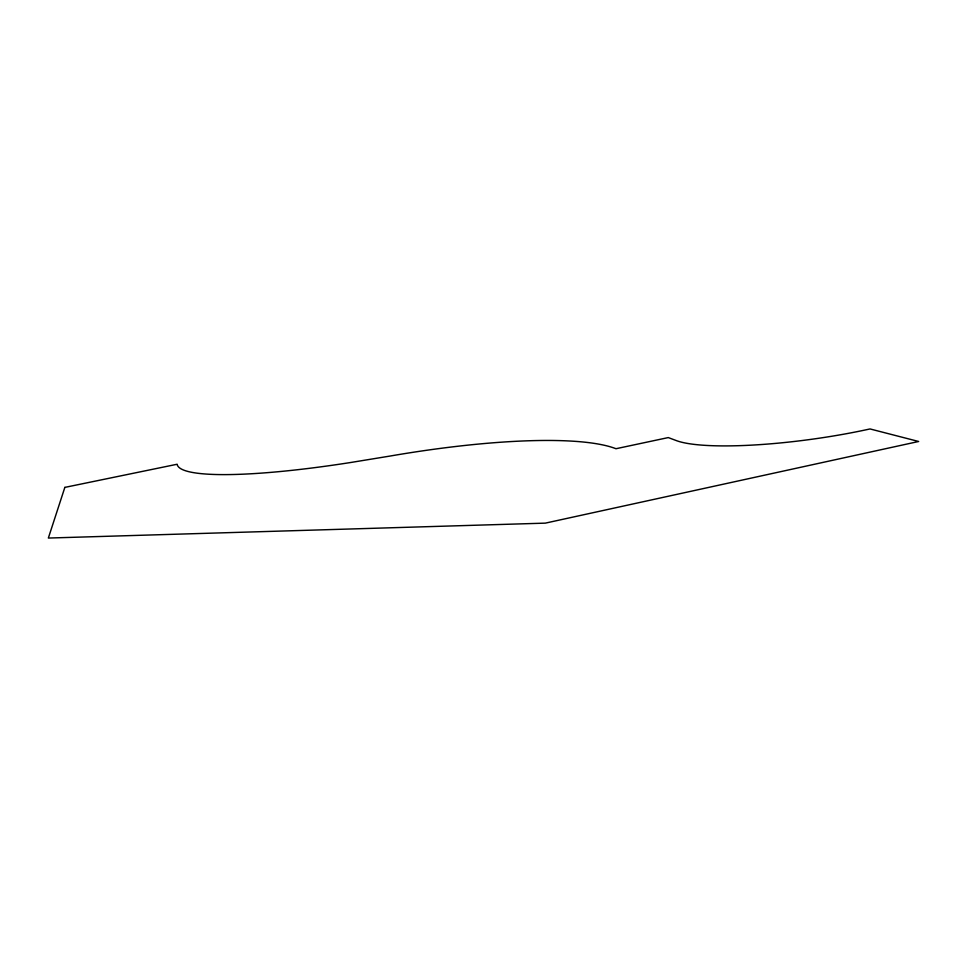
<?xml version="1.0" encoding="UTF-8"?>
<svg xmlns="http://www.w3.org/2000/svg" width="967" height="967" viewBox="0 0 967 967"><rect width="100%" height="100%" fill="white"/><g stroke="black" fill="none" stroke-linecap="round" stroke-linejoin="round"><path stroke-width="1.45" d="M64.849 487.392L48.35 538.051L545.328 523.135L918.65 441.484L870.058 428.949L867.218 429.553A140.723 24.658 -7.8 0 1 676.465 440.638L668.282 437.58L615.979 448.724A258.141 50.248 -10.8 0 0 389.725 456.11L351.275 462.407A213.804 30.714 -10.6 0 1 177.142 464.245L64.849 487.392"/></g></svg>
